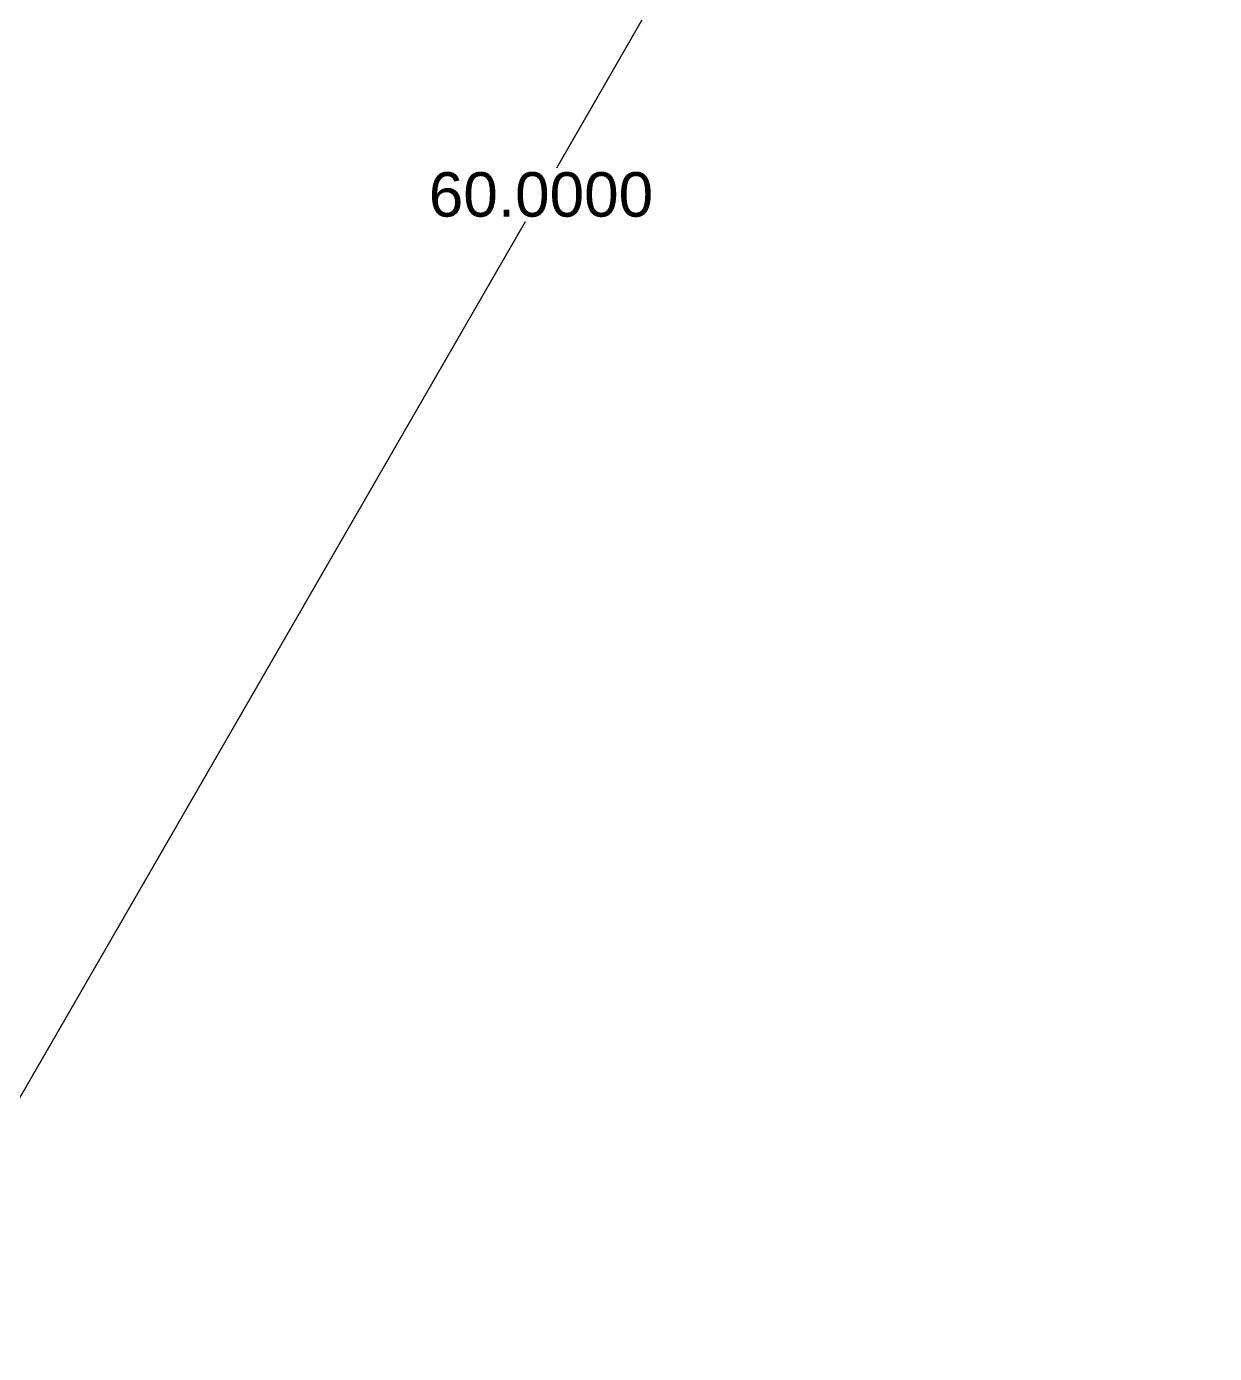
# Model space of a CAD drawing. Header units: inches. Extents: x 340 to 494, y 123 to 290.
# Drawn here: x 467.12 to 493.85, y 193.75 to 223.61 of the extents above; entities that cross this region are included whole.
import ezdxf

# ---------------------------------------------------------------- set-up
doc = ezdxf.new("R2010")
doc.units = ezdxf.units.IN
doc.header["$MEASUREMENT"] = 0
doc.layers.add('measurements', color=250, linetype='Continuous', lineweight=60, transparency=0.2)
doc.styles.get("Standard").update_dxf_attribs({"font": 'arial.ttf', "height": 1})
doc.dimstyles.new('Annotative', dxfattribs={"dimscale": 0, "dimtxt": 0.18, "dimasz": 0.18, "dimexe": 0.18, "dimexo": 0.0625, "dimgap": 0.09, "dimtad": 0, "dimtih": 1, "dimtoh": 1, "dimdec": 4, "dimzin": 0, "dimdsep": 46, "dimtxsty": 'Standard', "dimcen": 0.09, "dimadec": 0, "dimazin": 0, "dimtfac": 1, "dimtdec": 4, "dimtofl": 0, "dimtmove": 0, "dimatfit": 3, "dimfxl": 1, "dimtolj": 1, "dimtzin": 0, "dimarcsym": 0})

# ---------------------------------------------------------------- blocks, each defined once
blk = doc.blocks.new('*D1')
at = {"layer": 'Defpoints', "color": 0, "linetype": 'Continuous', "lineweight": 100, "transparency": 16777216}
for p in [(448.346, 271.983), (418.346, 220.021), (463.693, 193.84)]:
    blk.add_point(p, dxfattribs=at)
at = {"layer": 'measurements', "color": 0, "linetype": 'Continuous', "lineweight": -2, "transparency": 16777216}
for p, q in [((448.4, 271.952), (493.849, 245.712)), ((493.603, 245.646), (479.04, 220.422)), ((418.4, 219.99), (463.849, 193.75)), ((463.783, 193.996), (478.346, 219.22))]:
    blk.add_line(p, q, dxfattribs=at)
at = {"layer": 'measurements', "color": 0, "linetype": 'Continuous', "lineweight": 100, "transparency": 16777216}
for points in [[(493.577, 245.661), (493.629, 245.631), (493.693, 245.802)], [(463.757, 194.011), (463.809, 193.981), (463.693, 193.84)]]:
    blk.add_solid(points, dxfattribs=at)
at = {"layer": 'measurements', "color": 0, "linetype": 'Continuous', "lineweight": 100, "transparency": 16777216, "insert": (478.693, 219.821), "char_height": 1, "attachment_point": 5}
blk.add_mtext('\\A1;60.0000', dxfattribs=at)

msp = doc.modelspace()

# ---------------------------------------------------------------- dimensions: what is measured, and where the dimension line sits
at = {"layer": 'measurements', "linetype": 'Continuous', "lineweight": 100}
dim = msp.add_aligned_dim(p1=(448.34576, 271.98296), p2=(418.34576, 220.02144), distance=52.36234, dimstyle='Annotative', dxfattribs=at)
dim.commit()
dim.dimension.update_dxf_attribs({"geometry": '*D1', "text_midpoint": (478.69288, 219.82103)})

doc.saveas('drawing.dxf')
